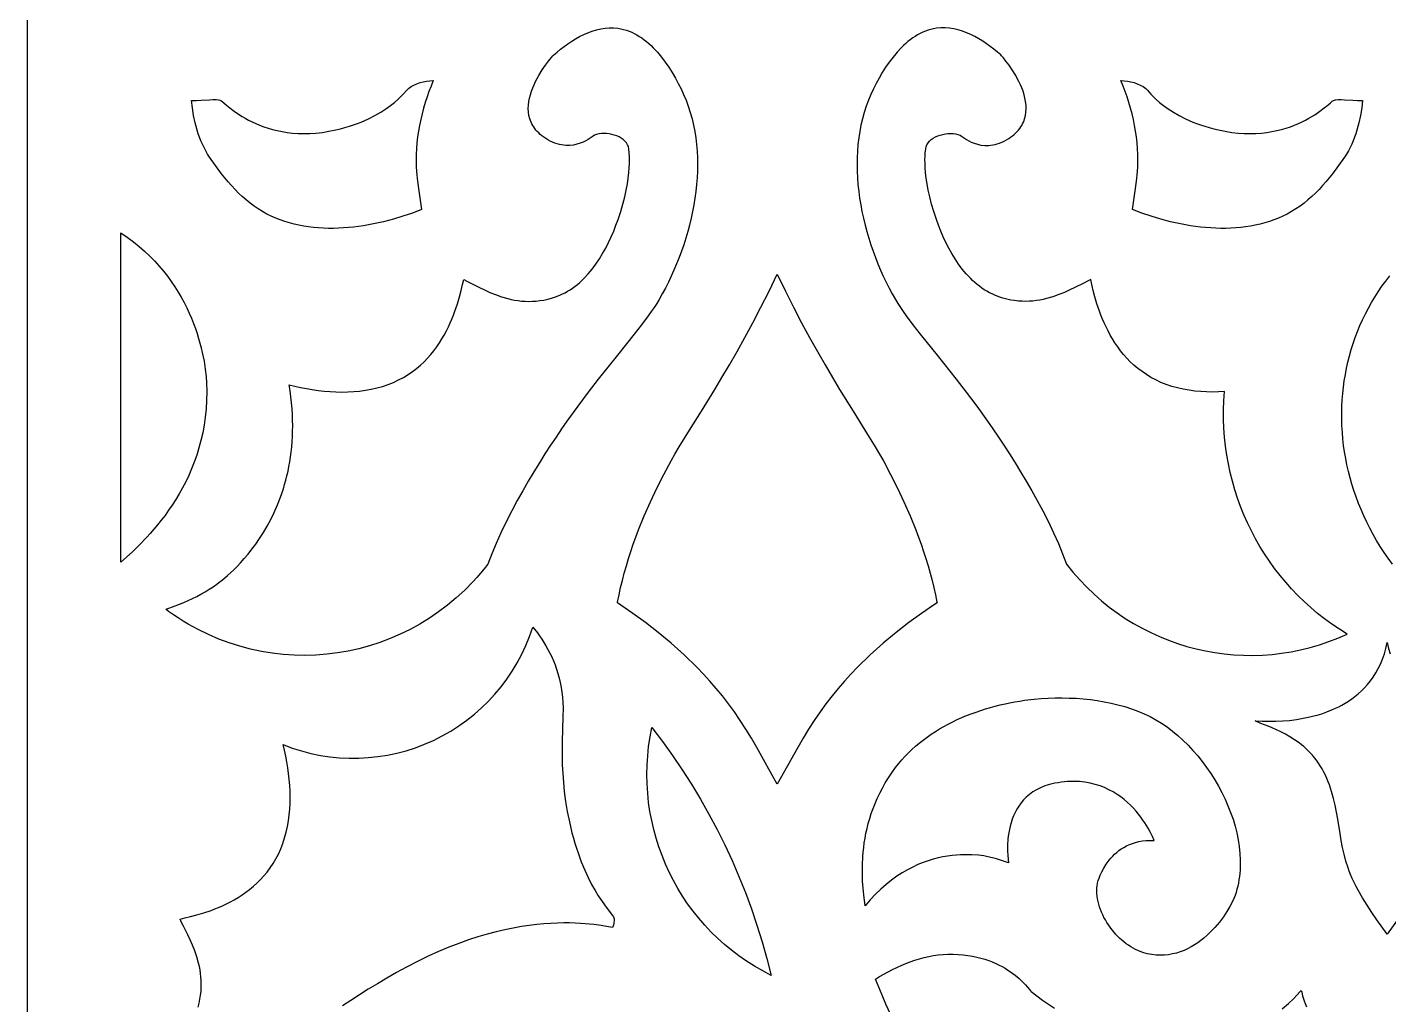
# Model space of a CAD drawing. Extents: x -375 to 375, y -1025 to 1025.
# Drawn here: x -270 to -197.4, y -887.9 to -835.7 of the extents above; entities that cross this region are included whole.
import ezdxf

# ---------------------------------------------------------------- set-up
doc = ezdxf.new("R2010")
doc.units = 0
doc.layers.add('LAYER_1', color=18, linetype='CONTINUOUS')
doc.layers.add('LAYER_2', color=174, linetype='CONTINUOUS')

msp = doc.modelspace()

# ---------------------------------------------------------------- linework, layer by layer
at = {"layer": 'LAYER_1'}
for points in [[(-245.421, -864.344), (-245.616, -864.591), (-245.816, -864.832), (-246.021, -865.067), (-246.23, -865.296), (-246.662, -865.734), (-247.111, -866.147), (-247.575, -866.535), (-248.055, -866.898), (-248.548, -867.234), (-249.054, -867.545), (-249.572, -867.83), (-250.101, -868.089), (-250.64, -868.321), (-251.187, -868.527), (-251.743, -868.706), (-252.305, -868.859), (-252.873, -868.985), (-253.446, -869.083), (-254.023, -869.155), (-254.602, -869.199), (-255.184, -869.216), (-255.766, -869.205), (-256.349, -869.167), (-256.93, -869.1), (-257.509, -869.006), (-258.085, -868.883), (-258.657, -868.732), (-259.223, -868.552), (-259.784, -868.344), (-260.337, -868.107), (-260.883, -867.841), (-261.152, -867.697), (-261.419, -867.546), (-261.683, -867.387), (-261.945, -867.221), (-262.204, -867.048), (-262.46, -866.868), (-262.61, -866.745), (-262.595, -866.746), (-262.117, -866.575), (-261.645, -866.386), (-261.413, -866.285), (-261.183, -866.178), (-260.957, -866.066), (-260.734, -865.947), (-260.514, -865.823), (-260.299, -865.692), (-260.087, -865.555), (-259.881, -865.41), (-259.775, -865.332), (-259.58, -865.18), (-259.311, -864.953), (-258.985, -864.651), (-258.804, -864.471), (-258.615, -864.271), (-258.419, -864.052), (-258.217, -863.814), (-258.013, -863.556), (-257.807, -863.279), (-257.601, -862.981), (-257.398, -862.664), (-257.199, -862.326), (-257.007, -861.969), (-256.822, -861.591), (-256.648, -861.192), (-256.485, -860.773), (-256.337, -860.334), (-256.268, -860.106), (-256.204, -859.874), (-256.144, -859.636), (-256.088, -859.392), (-256.038, -859.144), (-255.992, -858.89), (-255.952, -858.631), (-255.917, -858.367), (-255.889, -858.098), (-255.866, -857.823), (-255.85, -857.543), (-255.84, -857.257), (-255.837, -856.966), (-255.84, -856.67), (-255.851, -856.368), (-255.87, -856.061), (-255.896, -855.749), (-255.93, -855.431), (-255.973, -855.108), (-256.023, -854.779), (-255.72, -854.854), (-255.414, -854.923), (-255.104, -854.984), (-254.792, -855.037), (-254.478, -855.082), (-254.162, -855.118), (-253.846, -855.145), (-253.529, -855.161), (-253.212, -855.167), (-252.897, -855.162), (-252.582, -855.145), (-252.269, -855.116), (-251.959, -855.075), (-251.652, -855.019), (-251.348, -854.95), (-251.048, -854.867), (-250.747, -854.766), (-250.46, -854.652), (-250.187, -854.525), (-249.928, -854.387), (-249.682, -854.238), (-249.449, -854.079), (-249.229, -853.911), (-249.021, -853.734), (-248.825, -853.55), (-248.64, -853.36), (-248.467, -853.164), (-248.304, -852.963), (-248.151, -852.757), (-248.009, -852.548), (-247.876, -852.337), (-247.752, -852.125), (-247.637, -851.911), (-247.531, -851.697), (-247.432, -851.484), (-247.341, -851.273), (-247.258, -851.065), (-247.182, -850.859), (-247.048, -850.462), (-246.938, -850.088), (-246.848, -849.744), (-246.776, -849.436), (-246.717, -849.171), (-246.54, -849.251), (-246.34, -849.352), (-245.872, -849.591), (-245.606, -849.721), (-245.321, -849.85), (-245.017, -849.973), (-244.695, -850.086), (-244.357, -850.183), (-244.181, -850.224), (-244.002, -850.26), (-243.819, -850.289), (-243.633, -850.311), (-243.442, -850.325), (-243.249, -850.331), (-243.052, -850.327), (-242.852, -850.315), (-242.65, -850.292), (-242.444, -850.258), (-242.235, -850.213), (-242.024, -850.155), (-241.81, -850.085), (-241.594, -850.001), (-241.45, -849.937), (-241.308, -849.867), (-241.17, -849.79), (-241.036, -849.707), (-240.904, -849.619), (-240.776, -849.525), (-240.651, -849.427), (-240.529, -849.323), (-240.41, -849.214), (-240.295, -849.101), (-240.073, -848.863), (-239.863, -848.61), (-239.665, -848.344), (-239.478, -848.066), (-239.304, -847.779), (-239.14, -847.485), (-238.987, -847.185), (-238.845, -846.882), (-238.714, -846.577), (-238.593, -846.273), (-238.482, -845.97), (-238.34, -845.543), (-238.221, -845.138), (-238.122, -844.756), (-238.044, -844.397), (-237.982, -844.061), (-237.936, -843.75), (-237.904, -843.464), (-237.884, -843.203), (-237.874, -842.968), (-237.872, -842.76), (-237.876, -842.579), (-237.885, -842.425), (-237.91, -842.202), (-237.931, -842.095), (-237.95, -842.038), (-237.975, -841.983), (-238.037, -841.881), (-238.115, -841.787), (-238.208, -841.702), (-238.313, -841.626), (-238.429, -841.56), (-238.553, -841.504), (-238.684, -841.458), (-238.82, -841.421), (-238.959, -841.395), (-239.098, -841.379), (-239.237, -841.374), (-239.373, -841.38), (-239.504, -841.397), (-239.629, -841.425), (-239.745, -841.465), (-239.818, -841.517), (-239.973, -841.628), (-240.079, -841.696), (-240.203, -841.766), (-240.344, -841.835), (-240.501, -841.898), (-240.673, -841.951), (-240.86, -841.991), (-241.059, -842.013), (-241.164, -842.015), (-241.272, -842.012), (-241.382, -842.003), (-241.495, -841.986), (-241.611, -841.962), (-241.729, -841.93), (-241.85, -841.889), (-241.973, -841.839), (-242.098, -841.78), (-242.225, -841.711), (-242.337, -841.642), (-242.441, -841.572), (-242.539, -841.499), (-242.629, -841.424), (-242.713, -841.348), (-242.79, -841.269), (-242.861, -841.189), (-242.925, -841.108), (-242.983, -841.025), (-243.035, -840.94), (-243.082, -840.855), (-243.122, -840.768), (-243.158, -840.68), (-243.188, -840.591), (-243.233, -840.411), (-243.26, -840.229), (-243.269, -840.044), (-243.262, -839.859), (-243.24, -839.673), (-243.205, -839.488), (-243.159, -839.305), (-243.102, -839.124), (-243.036, -838.946), (-242.962, -838.772), (-242.883, -838.602), (-242.798, -838.439), (-242.71, -838.281), (-242.53, -837.988), (-242.354, -837.731), (-242.193, -837.515), (-242.058, -837.348), (-241.96, -837.235), (-241.911, -837.183), (-241.734, -837.028), (-241.55, -836.877), (-241.358, -836.729), (-241.16, -836.587), (-240.956, -836.452), (-240.746, -836.324), (-240.531, -836.206), (-240.313, -836.098), (-240.09, -836.002), (-239.865, -835.919), (-239.638, -835.85), (-239.408, -835.797), (-239.178, -835.76), (-238.947, -835.741), (-238.716, -835.741), (-238.486, -835.762), (-238.335, -835.787), (-238.185, -835.821), (-238.039, -835.864), (-237.895, -835.915), (-237.754, -835.973), (-237.616, -836.04), (-237.48, -836.113), (-237.347, -836.193), (-237.217, -836.28), (-237.089, -836.373), (-236.964, -836.472), (-236.842, -836.576), (-236.723, -836.685), (-236.606, -836.799), (-236.381, -837.04), (-236.168, -837.297), (-235.965, -837.565), (-235.774, -837.844), (-235.594, -838.129), (-235.426, -838.419), (-235.269, -838.71), (-235.123, -839), (-234.989, -839.287), (-234.855, -839.603), (-234.735, -839.926), (-234.629, -840.254), (-234.536, -840.587), (-234.457, -840.925), (-234.391, -841.267), (-234.338, -841.613), (-234.297, -841.962), (-234.268, -842.314), (-234.251, -842.669), (-234.246, -843.025), (-234.252, -843.384), (-234.269, -843.743), (-234.297, -844.103), (-234.335, -844.464), (-234.383, -844.825), (-234.441, -845.185), (-234.509, -845.544), (-234.586, -845.901), (-234.672, -846.257), (-234.766, -846.611), (-234.869, -846.962), (-234.98, -847.31), (-235.099, -847.654), (-235.225, -847.994), (-235.359, -848.33), (-235.499, -848.661), (-235.646, -848.987), (-235.799, -849.308), (-235.959, -849.622), (-236.124, -849.929), (-236.294, -850.23), (-236.42, -850.437), (-236.557, -850.651), (-236.707, -850.871), (-236.869, -851.098), (-237.224, -851.575), (-237.62, -852.083), (-238.519, -853.204), (-239.534, -854.479), (-240.075, -855.18), (-240.635, -855.927), (-241.208, -856.722), (-241.499, -857.138), (-241.792, -857.568), (-242.087, -858.01), (-242.382, -858.466), (-242.679, -858.936), (-242.975, -859.419), (-243.271, -859.918), (-243.567, -860.43), (-243.861, -860.958), (-244.153, -861.501), (-244.457, -862.094), (-244.734, -862.675), (-244.986, -863.244), (-245.215, -863.8)], [(-206.135, -855.145), (-206.451, -855.161), (-206.768, -855.167), (-207.084, -855.162), (-207.398, -855.145), (-207.711, -855.116), (-208.021, -855.075), (-208.328, -855.019), (-208.632, -854.95), (-208.932, -854.867), (-209.234, -854.766), (-209.521, -854.652), (-209.793, -854.525), (-210.053, -854.387), (-210.298, -854.238), (-210.531, -854.079), (-210.751, -853.911), (-210.959, -853.734), (-211.155, -853.55), (-211.34, -853.36), (-211.514, -853.164), (-211.676, -852.963), (-211.829, -852.757), (-211.972, -852.548), (-212.104, -852.337), (-212.228, -852.125), (-212.343, -851.911), (-212.45, -851.697), (-212.548, -851.484), (-212.639, -851.273), (-212.722, -851.065), (-212.798, -850.859), (-212.932, -850.462), (-213.042, -850.088), (-213.132, -849.744), (-213.205, -849.436), (-213.263, -849.171), (-213.44, -849.251), (-213.64, -849.352), (-214.108, -849.591), (-214.374, -849.721), (-214.659, -849.85), (-214.963, -849.973), (-215.285, -850.086), (-215.624, -850.183), (-215.799, -850.224), (-215.978, -850.26), (-216.161, -850.289), (-216.348, -850.311), (-216.538, -850.325), (-216.731, -850.331), (-216.928, -850.327), (-217.128, -850.315), (-217.331, -850.292), (-217.536, -850.258), (-217.745, -850.213), (-217.956, -850.155), (-218.17, -850.085), (-218.386, -850.001), (-218.531, -849.937), (-218.672, -849.867), (-218.81, -849.79), (-218.945, -849.707), (-219.076, -849.619), (-219.204, -849.525), (-219.329, -849.427), (-219.451, -849.323), (-219.57, -849.214), (-219.686, -849.101), (-219.908, -848.863), (-220.117, -848.61), (-220.315, -848.344), (-220.502, -848.066), (-220.677, -847.779), (-220.84, -847.485), (-220.993, -847.185), (-221.135, -846.882), (-221.266, -846.577), (-221.387, -846.273), (-221.498, -845.97), (-221.64, -845.543), (-221.76, -845.138), (-221.858, -844.756), (-221.937, -844.397), (-221.998, -844.061), (-222.044, -843.75), (-222.076, -843.464), (-222.096, -843.203), (-222.106, -842.968), (-222.108, -842.76), (-222.104, -842.579), (-222.095, -842.425), (-222.07, -842.202), (-222.05, -842.095), (-222.03, -842.038), (-222.005, -841.983), (-221.943, -841.881), (-221.865, -841.787), (-221.772, -841.702), (-221.667, -841.626), (-221.551, -841.56), (-221.427, -841.504), (-221.296, -841.458), (-221.16, -841.421), (-221.021, -841.395), (-220.882, -841.379), (-220.743, -841.374), (-220.607, -841.38), (-220.476, -841.397), (-220.351, -841.425), (-220.235, -841.465), (-220.163, -841.517), (-220.007, -841.628), (-219.901, -841.696), (-219.777, -841.766), (-219.636, -841.835), (-219.479, -841.898), (-219.307, -841.951), (-219.12, -841.991), (-218.921, -842.013), (-218.816, -842.015), (-218.709, -842.012), (-218.598, -842.003), (-218.485, -841.986), (-218.369, -841.962), (-218.251, -841.93), (-218.131, -841.889), (-218.008, -841.839), (-217.883, -841.78), (-217.755, -841.711), (-217.643, -841.642), (-217.539, -841.572), (-217.441, -841.499), (-217.351, -841.424), (-217.267, -841.348), (-217.19, -841.269), (-217.12, -841.189), (-217.055, -841.108), (-216.997, -841.025), (-216.945, -840.94), (-216.899, -840.855), (-216.858, -840.768), (-216.822, -840.68), (-216.792, -840.591), (-216.747, -840.411), (-216.721, -840.229), (-216.711, -840.044), (-216.718, -839.859), (-216.74, -839.673), (-216.775, -839.488), (-216.822, -839.305), (-216.879, -839.124), (-216.944, -838.946), (-217.018, -838.772), (-217.098, -838.602), (-217.182, -838.439), (-217.27, -838.281), (-217.45, -837.988), (-217.626, -837.731), (-217.787, -837.515), (-217.923, -837.348), (-218.02, -837.235), (-218.069, -837.183), (-218.246, -837.028), (-218.43, -836.877), (-218.622, -836.729), (-218.82, -836.587), (-219.024, -836.452), (-219.234, -836.324), (-219.449, -836.206), (-219.667, -836.098), (-219.89, -836.002), (-220.115, -835.919), (-220.343, -835.85), (-220.572, -835.797), (-220.802, -835.76), (-221.033, -835.741), (-221.264, -835.741), (-221.494, -835.762), (-221.646, -835.787), (-221.795, -835.821), (-221.941, -835.864), (-222.085, -835.915), (-222.226, -835.973), (-222.365, -836.04), (-222.5, -836.113), (-222.633, -836.193), (-222.764, -836.28), (-222.891, -836.373), (-223.016, -836.472), (-223.138, -836.576), (-223.257, -836.685), (-223.374, -836.799), (-223.599, -837.04), (-223.813, -837.297), (-224.015, -837.565), (-224.206, -837.844), (-224.386, -838.129), (-224.555, -838.419), (-224.712, -838.71), (-224.857, -839), (-224.991, -839.287), (-225.125, -839.603), (-225.245, -839.926), (-225.351, -840.254), (-225.444, -840.587), (-225.523, -840.925), (-225.589, -841.267), (-225.643, -841.613), (-225.683, -841.962), (-225.712, -842.314), (-225.729, -842.669), (-225.734, -843.025), (-225.728, -843.384), (-225.711, -843.743), (-225.683, -844.103), (-225.645, -844.464), (-225.597, -844.825), (-225.539, -845.185), (-225.471, -845.544), (-225.394, -845.901), (-225.308, -846.257), (-225.214, -846.611), (-225.111, -846.962), (-225, -847.31), (-224.881, -847.654), (-224.755, -847.994), (-224.622, -848.33), (-224.481, -848.661), (-224.334, -848.987), (-224.181, -849.308), (-224.022, -849.622), (-223.857, -849.929), (-223.686, -850.23), (-223.561, -850.437), (-223.423, -850.651), (-223.273, -850.871), (-223.111, -851.098), (-222.756, -851.575), (-222.36, -852.083), (-221.461, -853.204), (-220.446, -854.479), (-219.905, -855.18), (-219.345, -855.927), (-218.772, -856.722), (-218.481, -857.138), (-218.188, -857.568), (-217.894, -858.01), (-217.598, -858.466), (-217.302, -858.936), (-217.005, -859.419), (-216.709, -859.918), (-216.414, -860.43), (-216.119, -860.958), (-215.827, -861.501), (-215.524, -862.094), (-215.246, -862.675), (-214.994, -863.244), (-214.765, -863.8), (-214.559, -864.344), (-214.213, -864.774), (-213.853, -865.185), (-213.478, -865.576), (-213.091, -865.949), (-212.69, -866.301), (-212.278, -866.635), (-211.855, -866.948), (-211.421, -867.242), (-210.977, -867.515), (-210.524, -867.769), (-210.062, -868.003), (-209.593, -868.216), (-209.116, -868.409), (-208.633, -868.581), (-208.144, -868.734), (-207.65, -868.865), (-207.151, -868.976), (-206.648, -869.066), (-206.143, -869.135), (-205.635, -869.183), (-205.125, -869.209), (-204.614, -869.215), (-204.103, -869.199), (-203.592, -869.162), (-203.082, -869.103), (-202.573, -869.023), (-202.067, -868.921), (-201.564, -868.797), (-201.064, -868.651), (-200.569, -868.483), (-200.078, -868.293), (-199.593, -868.081), (-200.004, -867.824), (-200.403, -867.554), (-200.791, -867.27), (-201.167, -866.974), (-201.531, -866.666), (-201.883, -866.346), (-202.223, -866.014), (-202.55, -865.671), (-202.865, -865.318), (-203.166, -864.954), (-203.455, -864.58), (-203.73, -864.197), (-203.992, -863.805), (-204.24, -863.404), (-204.474, -862.994), (-204.694, -862.577), (-204.9, -862.152), (-205.091, -861.72), (-205.268, -861.281), (-205.429, -860.836), (-205.576, -860.385), (-205.707, -859.929), (-205.823, -859.467), (-205.923, -859.001), (-206.007, -858.53), (-206.075, -858.055), (-206.127, -857.577), (-206.162, -857.095), (-206.181, -856.611), (-206.183, -856.124), (-206.167, -855.635)], [(-253.937, -846.436), (-254.204, -846.428), (-254.469, -846.413), (-254.732, -846.389), (-254.994, -846.358), (-255.253, -846.318), (-255.509, -846.27), (-255.763, -846.213), (-256.014, -846.147), (-256.262, -846.071), (-256.506, -845.987), (-256.746, -845.892), (-256.983, -845.788), (-257.214, -845.674), (-257.449, -845.544), (-257.677, -845.403), (-257.898, -845.251), (-258.113, -845.09), (-258.323, -844.919), (-258.526, -844.739), (-258.724, -844.552), (-258.916, -844.357), (-259.102, -844.157), (-259.283, -843.951), (-259.46, -843.74), (-259.631, -843.525), (-259.959, -843.085), (-260.269, -842.639), (-260.375, -842.472), (-260.475, -842.301), (-260.568, -842.125), (-260.654, -841.945), (-260.733, -841.762), (-260.807, -841.575), (-260.874, -841.385), (-260.935, -841.193), (-260.991, -840.999), (-261.041, -840.803), (-261.126, -840.408), (-261.191, -840.01), (-261.238, -839.613), (-260.966, -839.608), (-260.714, -839.598), (-260.276, -839.574), (-260.091, -839.567), (-259.929, -839.569), (-259.792, -839.583), (-259.732, -839.596), (-259.679, -839.613), (-259.62, -839.652), (-259.519, -839.738), (-259.375, -839.861), (-259.188, -840.013), (-258.957, -840.187), (-258.683, -840.374), (-258.53, -840.47), (-258.366, -840.566), (-258.192, -840.661), (-258.006, -840.755), (-257.809, -840.846), (-257.602, -840.933), (-257.383, -841.015), (-257.154, -841.091), (-256.914, -841.161), (-256.663, -841.223), (-256.4, -841.276), (-256.127, -841.319), (-255.843, -841.351), (-255.548, -841.371), (-255.242, -841.379), (-254.925, -841.372), (-254.597, -841.351), (-254.257, -841.314), (-253.907, -841.259), (-253.546, -841.187), (-253.293, -841.127), (-253.05, -841.062), (-252.817, -840.993), (-252.594, -840.92), (-252.381, -840.843), (-252.177, -840.764), (-251.982, -840.681), (-251.796, -840.596), (-251.452, -840.421), (-251.142, -840.242), (-250.865, -840.063), (-250.62, -839.886), (-250.407, -839.715), (-250.223, -839.553), (-250.067, -839.405), (-249.938, -839.273), (-249.757, -839.071), (-249.669, -838.975), (-249.525, -838.875), (-249.372, -838.791), (-249.21, -838.72), (-249.042, -838.662), (-248.87, -838.617), (-248.695, -838.585), (-248.519, -838.564), (-248.345, -838.555), (-248.46, -838.842), (-248.569, -839.133), (-248.672, -839.427), (-248.768, -839.725), (-248.856, -840.026), (-248.937, -840.329), (-249.01, -840.634), (-249.074, -840.941), (-249.129, -841.25), (-249.174, -841.56), (-249.21, -841.87), (-249.236, -842.181), (-249.251, -842.492), (-249.255, -842.802), (-249.248, -843.112), (-249.229, -843.421), (-249.177, -843.925), (-249.11, -844.427), (-249.038, -844.929), (-248.969, -845.431), (-249.456, -845.617), (-249.957, -845.789), (-250.469, -845.945), (-250.991, -846.083), (-251.255, -846.144), (-251.521, -846.2), (-251.788, -846.251), (-252.056, -846.296), (-252.324, -846.336), (-252.594, -846.369), (-252.863, -846.396), (-253.132, -846.416), (-253.401, -846.43), (-253.67, -846.437)], [(-206.598, -846.43), (-206.867, -846.416), (-207.137, -846.396), (-207.406, -846.369), (-207.675, -846.336), (-207.944, -846.296), (-208.212, -846.251), (-208.479, -846.2), (-208.744, -846.144), (-209.008, -846.083), (-209.53, -845.945), (-210.043, -845.789), (-210.544, -845.617), (-211.031, -845.431), (-210.961, -844.929), (-210.889, -844.427), (-210.823, -843.925), (-210.771, -843.421), (-210.752, -843.112), (-210.745, -842.802), (-210.749, -842.492), (-210.764, -842.181), (-210.79, -841.87), (-210.825, -841.56), (-210.871, -841.25), (-210.926, -840.941), (-210.99, -840.634), (-211.062, -840.329), (-211.143, -840.026), (-211.232, -839.725), (-211.327, -839.427), (-211.43, -839.133), (-211.539, -838.842), (-211.655, -838.555), (-211.48, -838.564), (-211.305, -838.585), (-211.13, -838.617), (-210.957, -838.662), (-210.789, -838.72), (-210.628, -838.791), (-210.474, -838.875), (-210.33, -838.975), (-210.243, -839.071), (-210.061, -839.273), (-209.933, -839.405), (-209.777, -839.553), (-209.593, -839.715), (-209.379, -839.886), (-209.135, -840.063), (-208.858, -840.242), (-208.548, -840.421), (-208.203, -840.596), (-208.018, -840.681), (-207.823, -840.764), (-207.619, -840.843), (-207.405, -840.92), (-207.182, -840.993), (-206.949, -841.062), (-206.707, -841.127), (-206.454, -841.187), (-206.093, -841.259), (-205.742, -841.314), (-205.403, -841.351), (-205.075, -841.372), (-204.758, -841.379), (-204.451, -841.371), (-204.156, -841.351), (-203.872, -841.319), (-203.599, -841.276), (-203.337, -841.223), (-203.086, -841.161), (-202.845, -841.091), (-202.616, -841.015), (-202.398, -840.933), (-202.19, -840.846), (-201.994, -840.755), (-201.808, -840.661), (-201.633, -840.566), (-201.469, -840.47), (-201.316, -840.374), (-201.042, -840.187), (-200.812, -840.013), (-200.625, -839.861), (-200.48, -839.738), (-200.379, -839.652), (-200.321, -839.613), (-200.268, -839.596), (-200.208, -839.583), (-200.07, -839.569), (-199.909, -839.567), (-199.723, -839.574), (-199.285, -839.598), (-199.034, -839.608), (-198.761, -839.613), (-198.809, -840.01), (-198.874, -840.408), (-198.959, -840.803), (-199.009, -840.999), (-199.064, -841.193), (-199.126, -841.385), (-199.193, -841.575), (-199.266, -841.762), (-199.346, -841.945), (-199.432, -842.125), (-199.524, -842.301), (-199.624, -842.472), (-199.731, -842.639), (-200.041, -843.085), (-200.369, -843.525), (-200.54, -843.74), (-200.716, -843.951), (-200.897, -844.157), (-201.084, -844.357), (-201.276, -844.552), (-201.474, -844.739), (-201.677, -844.919), (-201.886, -845.09), (-202.102, -845.251), (-202.323, -845.403), (-202.551, -845.544), (-202.785, -845.674), (-203.017, -845.788), (-203.253, -845.892), (-203.493, -845.987), (-203.737, -846.071), (-203.985, -846.147), (-204.236, -846.213), (-204.49, -846.27), (-204.747, -846.318), (-205.006, -846.358), (-205.267, -846.389), (-205.531, -846.413), (-205.796, -846.428), (-206.062, -846.436), (-206.33, -846.437)], [(-265, -846.683), (-264.661, -846.914), (-264.339, -847.154), (-264.033, -847.4), (-263.743, -847.653), (-263.468, -847.912), (-263.209, -848.176), (-262.965, -848.444), (-262.734, -848.717), (-262.518, -848.992), (-262.315, -849.27), (-262.126, -849.55), (-261.948, -849.831), (-261.784, -850.113), (-261.631, -850.394), (-261.489, -850.675), (-261.359, -850.954), (-261.239, -851.23), (-261.129, -851.505), (-261.029, -851.775), (-260.939, -852.041), (-260.858, -852.303), (-260.785, -852.559), (-260.72, -852.809), (-260.663, -853.052), (-260.613, -853.288), (-260.57, -853.515), (-260.504, -853.943), (-260.46, -854.33), (-260.436, -854.672), (-260.423, -855.146), (-260.43, -855.61), (-260.456, -856.062), (-260.5, -856.502), (-260.561, -856.931), (-260.638, -857.349), (-260.731, -857.755), (-260.837, -858.15), (-260.957, -858.534), (-261.088, -858.906), (-261.231, -859.267), (-261.384, -859.616), (-261.546, -859.955), (-261.716, -860.281), (-261.893, -860.597), (-262.076, -860.901), (-262.263, -861.194), (-262.455, -861.476), (-262.65, -861.746), (-262.847, -862.005), (-263.045, -862.253), (-263.243, -862.49), (-263.44, -862.715), (-263.635, -862.93), (-264.015, -863.325), (-264.374, -863.675), (-264.705, -863.98), (-265, -864.241)], [(-231.083, -874.132), (-231.368, -873.632), (-231.662, -873.148), (-231.964, -872.682), (-232.275, -872.232), (-232.593, -871.798), (-232.917, -871.38), (-233.247, -870.977), (-233.582, -870.589), (-233.921, -870.216), (-234.263, -869.857), (-234.953, -869.182), (-235.647, -868.559), (-236.337, -867.987), (-237.019, -867.462), (-237.685, -866.982), (-238.329, -866.543), (-238.518, -866.42), (-238.51, -866.378), (-238.431, -865.989), (-238.345, -865.6), (-238.25, -865.212), (-238.148, -864.824), (-238.038, -864.438), (-237.921, -864.053), (-237.797, -863.669), (-237.667, -863.286), (-237.53, -862.905), (-237.386, -862.526), (-237.081, -861.772), (-236.754, -861.025), (-236.406, -860.288), (-236.039, -859.559), (-235.655, -858.841), (-235.45, -858.481), (-235.217, -858.089), (-234.672, -857.205), (-234.034, -856.186), (-233.319, -855.026), (-232.938, -854.391), (-232.543, -853.72), (-232.136, -853.01), (-231.719, -852.262), (-231.295, -851.475), (-230.864, -850.648), (-230.429, -849.781), (-229.991, -848.873), (-229.553, -849.781), (-229.118, -850.648), (-228.688, -851.475), (-228.263, -852.262), (-227.846, -853.01), (-227.439, -853.72), (-227.044, -854.391), (-226.663, -855.026), (-225.948, -856.186), (-225.31, -857.205), (-224.765, -858.089), (-224.532, -858.481), (-224.327, -858.841), (-223.943, -859.559), (-223.576, -860.288), (-223.228, -861.025), (-222.901, -861.772), (-222.596, -862.526), (-222.453, -862.905), (-222.315, -863.286), (-222.185, -863.669), (-222.061, -864.053), (-221.944, -864.438), (-221.834, -864.824), (-221.732, -865.212), (-221.638, -865.6), (-221.551, -865.989), (-221.472, -866.378), (-221.465, -866.42), (-221.654, -866.543), (-222.297, -866.982), (-222.963, -867.462), (-223.645, -867.987), (-224.336, -868.559), (-225.029, -869.182), (-225.719, -869.857), (-226.062, -870.216), (-226.4, -870.589), (-226.735, -870.977), (-227.065, -871.38), (-227.389, -871.798), (-227.707, -872.232), (-228.018, -872.682), (-228.321, -873.148), (-228.615, -873.632), (-228.899, -874.132), (-229.991, -876.083)], [(-209.781, -885.203), (-210.014, -885.175), (-210.251, -885.128), (-210.493, -885.061), (-210.623, -885.016), (-210.753, -884.963), (-210.881, -884.903), (-211.008, -884.836), (-211.133, -884.762), (-211.256, -884.681), (-211.377, -884.595), (-211.496, -884.503), (-211.612, -884.405), (-211.724, -884.302), (-211.834, -884.194), (-211.94, -884.081), (-212.042, -883.965), (-212.14, -883.844), (-212.234, -883.72), (-212.323, -883.592), (-212.408, -883.462), (-212.487, -883.329), (-212.561, -883.194), (-212.629, -883.056), (-212.691, -882.917), (-212.747, -882.777), (-212.797, -882.635), (-212.839, -882.493), (-212.875, -882.35), (-212.904, -882.207), (-212.924, -882.064), (-212.938, -881.922), (-212.943, -881.78), (-212.939, -881.64), (-212.927, -881.501), (-212.907, -881.364), (-212.868, -881.226), (-212.823, -881.098), (-212.759, -880.94), (-212.675, -880.759), (-212.568, -880.56), (-212.437, -880.351), (-212.279, -880.138), (-212.191, -880.032), (-212.095, -879.927), (-211.991, -879.825), (-211.88, -879.726), (-211.761, -879.631), (-211.635, -879.541), (-211.5, -879.457), (-211.356, -879.379), (-211.204, -879.308), (-211.043, -879.245), (-210.873, -879.191), (-210.694, -879.147), (-210.505, -879.114), (-210.307, -879.092), (-210.098, -879.082), (-209.88, -879.085), (-209.976, -878.87), (-210.075, -878.671), (-210.21, -878.426), (-210.383, -878.146), (-210.484, -877.997), (-210.595, -877.844), (-210.716, -877.687), (-210.847, -877.529), (-210.989, -877.371), (-211.141, -877.214), (-211.305, -877.06), (-211.479, -876.91), (-211.665, -876.766), (-211.862, -876.628), (-212.071, -876.499), (-212.292, -876.38), (-212.524, -876.272), (-212.769, -876.176), (-213.026, -876.095), (-213.296, -876.029), (-213.578, -875.98), (-213.874, -875.949), (-214.182, -875.938), (-214.341, -875.941), (-214.504, -875.949), (-214.67, -875.962), (-214.839, -875.981), (-215.012, -876.006), (-215.188, -876.038), (-215.461, -876.101), (-215.715, -876.181), (-215.948, -876.275), (-216.164, -876.383), (-216.361, -876.503), (-216.541, -876.634), (-216.705, -876.776), (-216.853, -876.927), (-216.986, -877.086), (-217.105, -877.251), (-217.211, -877.422), (-217.304, -877.598), (-217.385, -877.777), (-217.454, -877.958), (-217.514, -878.14), (-217.563, -878.322), (-217.604, -878.502), (-217.637, -878.681), (-217.662, -878.856), (-217.68, -879.026), (-217.7, -879.347), (-217.702, -879.637), (-217.691, -879.884), (-217.675, -880.081), (-217.649, -880.286), (-218.079, -880.139), (-218.294, -880.069), (-218.513, -880.008), (-218.752, -879.955), (-218.976, -879.916), (-219.262, -879.88), (-219.604, -879.855), (-219.793, -879.849), (-219.995, -879.849), (-220.207, -879.855), (-220.429, -879.869), (-220.661, -879.892), (-220.901, -879.924), (-221.15, -879.967), (-221.405, -880.022), (-221.666, -880.089), (-221.934, -880.17), (-222.206, -880.266), (-222.482, -880.378), (-222.761, -880.506), (-223.043, -880.651), (-223.327, -880.816), (-223.612, -881), (-223.897, -881.205), (-224.182, -881.431), (-224.466, -881.68), (-224.747, -881.953), (-225.026, -882.25), (-225.302, -882.574), (-225.377, -881.982), (-225.41, -881.633), (-225.436, -881.252), (-225.45, -880.842), (-225.447, -880.405), (-225.425, -879.944), (-225.405, -879.706), (-225.379, -879.463), (-225.346, -879.216), (-225.305, -878.964), (-225.257, -878.708), (-225.2, -878.449), (-225.134, -878.187), (-225.059, -877.922), (-224.973, -877.655), (-224.878, -877.386), (-224.771, -877.115), (-224.653, -876.842), (-224.523, -876.569), (-224.381, -876.295), (-224.225, -876.02), (-224.057, -875.746), (-223.874, -875.472), (-223.677, -875.198), (-223.518, -874.994), (-223.351, -874.796), (-223.177, -874.603), (-222.996, -874.417), (-222.808, -874.237), (-222.614, -874.063), (-222.413, -873.894), (-222.207, -873.732), (-221.995, -873.575), (-221.778, -873.425), (-221.556, -873.28), (-221.329, -873.141), (-221.099, -873.008), (-220.864, -872.88), (-220.625, -872.759), (-220.383, -872.643), (-220.137, -872.533), (-219.889, -872.428), (-219.638, -872.329), (-219.385, -872.236), (-219.13, -872.149), (-218.874, -872.067), (-218.616, -871.991), (-218.357, -871.92), (-218.097, -871.855), (-217.837, -871.795), (-217.577, -871.741), (-217.316, -871.692), (-217.057, -871.649), (-216.797, -871.611), (-216.283, -871.552), (-215.913, -871.521), (-215.54, -871.499), (-215.166, -871.486), (-214.79, -871.483), (-214.414, -871.489), (-214.037, -871.506), (-213.662, -871.534), (-213.287, -871.572), (-212.914, -871.623), (-212.544, -871.685), (-212.177, -871.759), (-211.813, -871.847), (-211.454, -871.947), (-211.1, -872.061), (-210.751, -872.189), (-210.408, -872.331), (-210.099, -872.478), (-209.794, -872.645), (-209.492, -872.831), (-209.196, -873.035), (-208.906, -873.255), (-208.621, -873.492), (-208.344, -873.743), (-208.074, -874.009), (-207.813, -874.288), (-207.56, -874.579), (-207.318, -874.881), (-207.085, -875.194), (-206.864, -875.517), (-206.654, -875.847), (-206.456, -876.186), (-206.272, -876.531), (-206.101, -876.881), (-205.944, -877.237), (-205.802, -877.596), (-205.676, -877.958), (-205.567, -878.322), (-205.474, -878.687), (-205.399, -879.051), (-205.342, -879.415), (-205.304, -879.778), (-205.286, -880.137), (-205.288, -880.493), (-205.297, -880.669), (-205.312, -880.844), (-205.331, -881.017), (-205.357, -881.189), (-205.387, -881.359), (-205.424, -881.528), (-205.466, -881.694), (-205.514, -881.859), (-205.568, -882.022), (-205.628, -882.182), (-205.717, -882.383), (-205.841, -882.618), (-205.997, -882.878), (-206.184, -883.157), (-206.403, -883.445), (-206.523, -883.591), (-206.65, -883.736), (-206.785, -883.879), (-206.926, -884.021), (-207.074, -884.159), (-207.229, -884.293), (-207.391, -884.422), (-207.558, -884.544), (-207.732, -884.659), (-207.912, -884.766), (-208.098, -884.864), (-208.289, -884.952), (-208.487, -885.029), (-208.69, -885.094), (-208.898, -885.145), (-209.111, -885.183), (-209.33, -885.206), (-209.553, -885.213)], [(-230.765, -886.05), (-231.202, -885.799), (-231.625, -885.532), (-232.034, -885.248), (-232.429, -884.948), (-232.809, -884.633), (-233.174, -884.304), (-233.525, -883.961), (-233.86, -883.605), (-234.179, -883.236), (-234.483, -882.855), (-234.77, -882.462), (-235.04, -882.058), (-235.294, -881.644), (-235.531, -881.22), (-235.751, -880.787), (-235.952, -880.345), (-236.136, -879.895), (-236.302, -879.437), (-236.45, -878.973), (-236.578, -878.502), (-236.688, -878.025), (-236.779, -877.543), (-236.849, -877.057), (-236.9, -876.566), (-236.931, -876.072), (-236.942, -875.575), (-236.932, -875.075), (-236.901, -874.574), (-236.849, -874.072), (-236.775, -873.569), (-236.679, -873.066), (-236.119, -873.802), (-235.58, -874.552), (-235.062, -875.317), (-234.564, -876.094), (-234.088, -876.884), (-233.634, -877.686), (-233.2, -878.5), (-232.789, -879.326), (-232.4, -880.162), (-232.034, -881.009), (-231.689, -881.866), (-231.368, -882.732), (-231.07, -883.608), (-230.794, -884.492), (-230.543, -885.384), (-230.314, -886.284)]]:
    msp.add_lwpolyline(points, close=True, dxfattribs=at)
for points in [[(-197.17, -864.346), (-197.395, -864.037), (-197.611, -863.723), (-197.817, -863.406), (-198.013, -863.086), (-198.199, -862.762), (-198.375, -862.436), (-198.542, -862.107), (-198.698, -861.775), (-198.845, -861.441), (-198.981, -861.105), (-199.108, -860.766), (-199.225, -860.426), (-199.333, -860.085), (-199.43, -859.742), (-199.518, -859.398), (-199.596, -859.053), (-199.665, -858.707), (-199.723, -858.361), (-199.773, -858.014), (-199.812, -857.667), (-199.842, -857.32), (-199.862, -856.974), (-199.873, -856.628), (-199.874, -856.282), (-199.866, -855.938), (-199.848, -855.594), (-199.821, -855.252), (-199.784, -854.911), (-199.738, -854.571), (-199.683, -854.234), (-199.618, -853.898), (-199.543, -853.565), (-199.46, -853.234), (-199.367, -852.906), (-199.265, -852.581), (-199.153, -852.258), (-199.032, -851.939), (-198.902, -851.624), (-198.763, -851.311), (-198.614, -851.003), (-198.456, -850.699), (-198.289, -850.399), (-198.113, -850.103), (-197.928, -849.813), (-197.734, -849.526), (-197.531, -849.245), (-197.318, -848.969)], [(-196.896, -883.328), (-197.448, -884.094), (-198.001, -883.328), (-198.269, -882.94), (-198.528, -882.548), (-198.775, -882.149), (-199.006, -881.744), (-199.114, -881.538), (-199.217, -881.33), (-199.314, -881.121), (-199.405, -880.909), (-199.474, -880.732), (-199.538, -880.555), (-199.651, -880.194), (-199.747, -879.828), (-199.829, -879.458), (-199.901, -879.085), (-199.967, -878.709), (-200.093, -877.958), (-200.16, -877.584), (-200.234, -877.213), (-200.318, -876.846), (-200.417, -876.484), (-200.534, -876.128), (-200.599, -875.953), (-200.671, -875.78), (-200.749, -875.608), (-200.833, -875.44), (-200.924, -875.273), (-201.023, -875.11), (-201.123, -874.958), (-201.226, -874.813), (-201.333, -874.676), (-201.443, -874.545), (-201.555, -874.42), (-201.67, -874.302), (-201.787, -874.19), (-201.906, -874.084), (-202.027, -873.983), (-202.148, -873.888), (-202.393, -873.712), (-202.64, -873.556), (-202.884, -873.417), (-203.125, -873.293), (-203.36, -873.183), (-203.585, -873.085), (-203.799, -872.997), (-204.184, -872.844), (-204.493, -872.712), (-204.127, -872.725), (-203.758, -872.731), (-203.389, -872.727), (-203.021, -872.711), (-202.655, -872.681), (-202.291, -872.636), (-201.932, -872.572), (-201.754, -872.534), (-201.578, -872.49), (-201.372, -872.444), (-201.182, -872.396), (-200.945, -872.327), (-200.669, -872.232), (-200.362, -872.109), (-200.2, -872.036), (-200.033, -871.954), (-199.863, -871.863), (-199.691, -871.763), (-199.517, -871.653), (-199.343, -871.533), (-199.169, -871.403), (-198.997, -871.261), (-198.828, -871.108), (-198.663, -870.943), (-198.502, -870.765), (-198.348, -870.575), (-198.2, -870.371), (-198.061, -870.154), (-197.93, -869.922), (-197.81, -869.676), (-197.7, -869.415), (-197.603, -869.138), (-197.519, -868.845), (-197.449, -868.536), (-197.448, -868.537), (-197.447, -868.536), (-197.377, -868.845), (-197.293, -869.138)], [(-223.951, -888.358), (-224.188, -887.83), (-224.398, -887.34), (-224.748, -886.489), (-224.529, -886.354), (-224.307, -886.224), (-224.08, -886.099), (-223.849, -885.979), (-223.615, -885.865), (-223.378, -885.758), (-223.138, -885.657), (-222.895, -885.564), (-222.65, -885.48), (-222.402, -885.404), (-222.153, -885.337), (-221.902, -885.28), (-221.65, -885.234), (-221.397, -885.198), (-221.143, -885.174), (-220.888, -885.162), (-220.605, -885.161), (-220.332, -885.171), (-220.069, -885.192), (-219.817, -885.222), (-219.576, -885.262), (-219.344, -885.31), (-219.122, -885.365), (-218.91, -885.428), (-218.708, -885.496), (-218.516, -885.57), (-218.333, -885.649), (-218.159, -885.733), (-217.994, -885.819), (-217.839, -885.908), (-217.692, -885.999), (-217.554, -886.091), (-217.304, -886.277), (-217.088, -886.458), (-216.904, -886.63), (-216.752, -886.788), (-216.537, -887.034), (-216.473, -887.112), (-216.436, -887.152), (-216.137, -887.385), (-215.831, -887.61), (-215.518, -887.827), (-215.199, -888.034)], [(-203.053, -888.073), (-202.721, -887.784), (-202.454, -887.529), (-202.251, -887.319), (-202.112, -887.167), (-202.038, -887.087), (-202.012, -887.184), (-201.961, -887.371), (-201.879, -887.635), (-201.823, -887.794), (-201.757, -887.968)]]:
    msp.add_lwpolyline(points, dxfattribs=at)
msp.add_lwpolyline([(-260.885, -887.975), (-260.829, -887.764), (-260.784, -887.556), (-260.751, -887.35), (-260.728, -887.147), (-260.716, -886.947), (-260.713, -886.751), (-260.719, -886.557), (-260.733, -886.367), (-260.754, -886.18), (-260.782, -885.997), (-260.817, -885.818), (-260.857, -885.643), (-260.953, -885.304), (-261.063, -884.982), (-261.184, -884.678), (-261.31, -884.393), (-261.437, -884.128), (-261.672, -883.66), (-261.77, -883.459), (-261.849, -883.282), (-261.59, -883.224), (-261.288, -883.151), (-260.951, -883.061), (-260.584, -882.951), (-260.195, -882.818), (-259.994, -882.741), (-259.789, -882.658), (-259.582, -882.567), (-259.374, -882.469), (-259.165, -882.362), (-258.955, -882.248), (-258.747, -882.124), (-258.54, -881.991), (-258.335, -881.848), (-258.134, -881.696), (-257.937, -881.533), (-257.745, -881.359), (-257.558, -881.175), (-257.378, -880.979), (-257.205, -880.771), (-257.04, -880.55), (-256.885, -880.318), (-256.739, -880.072), (-256.603, -879.813), (-256.479, -879.54), (-256.367, -879.253), (-256.268, -878.952), (-256.186, -878.652), (-256.119, -878.348), (-256.065, -878.04), (-256.024, -877.73), (-255.995, -877.417), (-255.979, -877.103), (-255.974, -876.787), (-255.98, -876.471), (-255.996, -876.154), (-256.022, -875.837), (-256.057, -875.522), (-256.101, -875.208), (-256.153, -874.896), (-256.213, -874.586), (-256.28, -874.279), (-256.354, -873.976, 0.435938), (-243.027, -867.711), (-242.787, -868.016), (-242.668, -868.179), (-242.552, -868.348), (-242.438, -868.524), (-242.328, -868.708), (-242.221, -868.898), (-242.118, -869.095), (-242.02, -869.299), (-241.927, -869.51), (-241.84, -869.728), (-241.759, -869.953), (-241.686, -870.185), (-241.62, -870.424), (-241.562, -870.67), (-241.513, -870.923), (-241.473, -871.184), (-241.442, -871.452), (-241.422, -871.726), (-241.413, -872.009), (-241.422, -872.519), (-241.445, -873.127), (-241.467, -873.831), (-241.472, -874.218), (-241.47, -874.628), (-241.459, -875.06), (-241.436, -875.514), (-241.4, -875.989), (-241.348, -876.485), (-241.279, -877.002), (-241.189, -877.54), (-241.077, -878.097), (-240.94, -878.674), (-240.864, -878.96), (-240.785, -879.235), (-240.702, -879.5), (-240.618, -879.754), (-240.442, -880.232), (-240.26, -880.67), (-240.075, -881.069), (-239.891, -881.431), (-239.709, -881.755), (-239.534, -882.044), (-239.367, -882.299), (-239.213, -882.52), (-238.951, -882.866), (-238.773, -883.093), (-238.722, -883.164), (-238.701, -883.208), (-238.693, -883.274), (-238.691, -883.341), (-238.703, -883.475), (-238.732, -883.607), (-238.774, -883.734), (-239.097, -883.676), (-239.391, -883.627), (-239.769, -883.575), (-240.229, -883.529), (-240.489, -883.51), (-240.767, -883.497), (-241.065, -883.489), (-241.38, -883.488), (-241.714, -883.495), (-242.065, -883.511), (-242.434, -883.537), (-242.82, -883.574), (-243.221, -883.623), (-243.639, -883.685), (-244.073, -883.761), (-244.522, -883.853), (-244.986, -883.961), (-245.464, -884.087), (-245.957, -884.231), (-246.463, -884.394), (-246.983, -884.579), (-247.515, -884.784), (-248.061, -885.013), (-248.618, -885.266), (-249.187, -885.543), (-249.768, -885.846), (-250.3, -886.139), (-250.817, -886.433), (-251.319, -886.728), (-251.808, -887.025), (-252.282, -887.321), (-252.742, -887.617), (-253.188, -887.913)], format="xyb", dxfattribs=at)
at = {"layer": 'LAYER_2'}
msp.add_lwpolyline([(-270, 940), (-270, -940), (270, -940), (270, 940)], close=True, dxfattribs=at)

doc.saveas('drawing.dxf')
